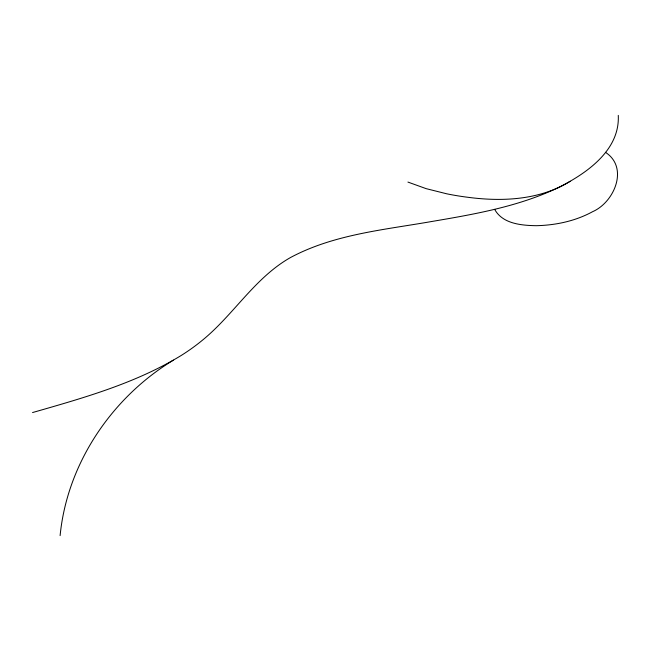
<?xml version="1.0" encoding="UTF-8"?>
<svg xmlns="http://www.w3.org/2000/svg" width="651" height="651" viewBox="0 0 651 651"><rect width="100%" height="100%" fill="white"/><g stroke="black" fill="none" stroke-linecap="round" stroke-linejoin="round"><path stroke-width="0.98" d="M60.112 535.618C67.118 463.536 111.882 397.362 173.451 360.141M570.268 181.271C539.931 199.987 502.792 201.843 468.321 197.343A172.816 99.774 0 0 1 446.651 193.786L426.161 188.652L407.933 182.077M32.55 412.555C83.54 397.924 135.62 383.325 181.255 355.446A254.956 147.199 0 0 0 201.924 340.628C233.522 315.1 254.59 277.831 290.541 257.511C333.882 234.319 383.83 229.893 431.475 221.543C475.1 214.138 519.563 206.44 559.697 186.935C587.153 172.946 620.021 150.007 618.271 115.382M605.446 152.31C629.078 167.641 614.3 202.282 592.613 211.681C575.476 221.071 555.824 225.222 536.4 225.694C521.573 225.458 502.621 223.911 494.662 209.362"/></g></svg>
